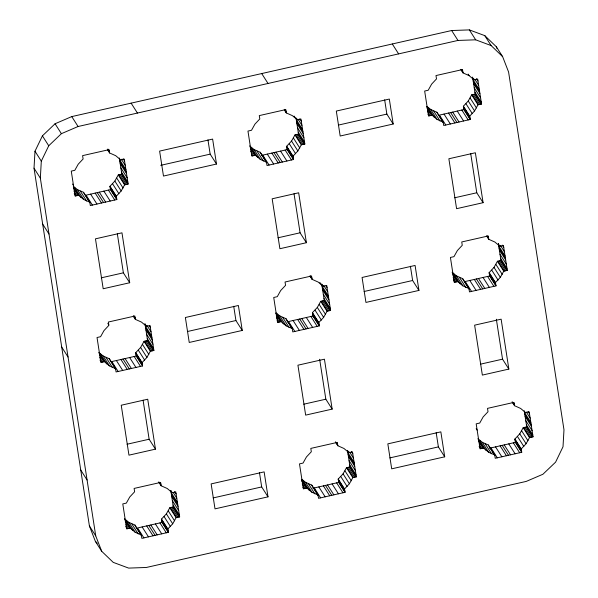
<?xml version="1.0" encoding="UTF-8"?>
<svg xmlns="http://www.w3.org/2000/svg" width="598" height="598" viewBox="0 0 598 598"><rect width="100%" height="100%" fill="white"/><g stroke="black" fill="none" stroke-linecap="round" stroke-linejoin="round"><path stroke-width="0.9" d="M34.019 168.202L34.99 151.227L42.406 135.858L55.068 123.756L71.753 116.595L451.654 30.528L469.355 29.9L484.776 35.633L496.295 46.711L502.619 56.631L508.592 72.037L563.981 429.798L563.01 446.773L555.594 462.142L542.932 474.244L526.247 481.405L146.346 567.472L128.645 568.1L113.224 562.367L101.705 551.289L95.381 541.369L89.408 525.963L34.019 168.202L40.343 178.114L95.732 535.883L101.705 551.289M40.343 178.114L41.307 161.139L48.73 145.77L61.392 133.675L78.076 126.507L457.978 40.44L475.679 39.819L491.1 45.553L502.619 56.631M116.819 199.545L110.495 189.626L109.98 186.292L114.853 181.074L118.269 174.952L121.82 174.145L128.136 184.064L124.593 184.864L121.177 190.986L116.304 196.204L116.819 199.545L90.313 205.548L89.797 202.206L83.473 192.294L77.374 189.566L73.532 186.494M142.578 365.946L136.254 356.034L135.739 352.693L140.612 347.475L144.028 341.353L147.579 340.546L153.903 350.465L150.352 351.265L146.936 357.395L142.062 362.605L142.578 365.946L116.072 371.949L115.556 368.615L109.232 358.695L103.133 355.967L98.7 352.327M293.521 159.517L287.197 149.597L286.674 146.256L291.547 141.046L294.971 134.916L298.514 134.116L304.838 144.028L301.287 144.836L297.871 150.958L292.998 156.175L293.521 159.517L267.014 165.519L266.499 162.178L260.175 152.258L254.068 149.537L249.643 145.89M168.337 532.347L162.021 522.435L161.497 519.094L166.371 513.876L169.787 507.754L173.338 506.955L179.662 516.866L176.111 517.674L172.695 523.796L167.821 529.006L168.337 532.347L141.838 538.357L141.315 535.016L134.999 525.096L128.891 522.368L124.466 518.728M319.28 325.917L312.956 315.998L312.44 312.657L317.314 307.447L320.73 301.325L324.273 300.517L330.597 310.437L327.054 311.237L323.638 317.359L318.764 322.576L319.28 325.917L292.773 331.92L292.258 328.579L285.934 318.667L279.827 315.938L275.992 312.866M470.215 119.48L463.891 109.569L463.375 106.227L468.249 101.01L471.665 94.888L475.216 94.08L481.54 104L477.989 104.807L474.573 110.929L469.699 116.139L470.215 119.48L443.709 125.49L443.193 122.149L436.869 112.23L430.769 109.501L426.927 106.429M345.039 492.318L338.715 482.399L338.199 479.065L343.073 473.848L346.489 467.726L350.039 466.918L356.356 476.838L352.813 477.638L349.396 483.76L344.523 488.977L345.039 492.318L318.532 498.321L318.016 494.98L311.693 485.068L305.593 482.339L301.751 479.267M495.974 285.881L489.65 275.97L489.134 272.628L494.008 267.411L497.424 261.289L500.975 260.489L507.298 270.401L503.748 271.208L500.332 277.33L495.458 282.548L495.974 285.881L469.475 291.891L468.952 288.55L462.628 278.631L456.528 275.902L452.103 272.262M521.733 452.29L515.416 442.37L514.893 439.029L519.767 433.819L523.19 427.69L526.733 426.89L533.057 436.802L529.507 437.609L526.091 443.731L521.217 448.949L521.733 452.29L495.234 458.292L494.718 454.951L488.394 445.032L482.287 442.303L477.862 438.663M284.364 109.883L286.307 112.932L292.407 115.661L297.423 119.877L300.973 119.069L304.838 144.028M461.058 69.854L463.002 72.904L469.109 75.632L474.124 79.84L477.675 79.041L481.54 104M160.75 165.325L210.167 154.135L216.491 164.046L163.478 176.059L159.614 151.1L212.626 139.087L216.491 164.046M338.348 125.094L386.861 114.098L393.185 124.018L340.18 136.023L336.315 111.064L389.32 99.059L393.185 124.018M89.797 202.206L83.698 199.478L78.674 195.269L75.131 196.069L71.267 171.11L74.81 170.31L78.233 164.181L83.107 158.971L82.584 155.63L109.09 149.627L109.606 152.968L115.713 155.697L120.729 159.905L124.279 159.105L128.136 184.064M266.499 162.178L260.392 159.449L255.376 155.241L251.825 156.041L247.961 131.082L251.511 130.274L254.927 124.152L259.801 118.935L259.285 115.601L285.792 109.591L286.307 112.932M443.193 122.149L437.093 119.421L432.07 115.205L428.527 116.012L424.662 91.046L428.213 90.246L431.629 84.124L436.503 78.906L435.979 75.565L462.486 69.562L463.002 72.904M110.495 189.626L86.06 195.165L92.384 205.084M261.378 155.443L287.197 149.597M463.891 109.569L439.455 115.1L445.779 125.019M101.286 277.831L123.375 272.83L129.699 282.749L103.192 288.752L95.463 238.834L121.97 232.824L129.699 282.749M277.988 237.802L300.076 232.801L306.4 242.713L279.894 248.723L272.165 198.798L298.671 192.795L306.4 242.713M454.682 197.774L476.77 192.765L483.094 202.685L456.588 208.687L448.866 158.769L475.365 152.767L483.094 202.685M133.421 316.32L135.372 319.369L141.472 322.098L146.488 326.306L150.038 325.506L153.903 350.465M310.123 276.283L312.066 279.333L318.173 282.062L323.189 286.278L326.732 285.47L330.597 310.437M486.817 236.255L488.768 239.305L494.867 242.033L499.883 246.249L503.434 245.442L507.298 270.401M187.406 331.524L235.926 320.535L242.25 330.447L189.237 342.46L185.373 317.501L238.385 305.488L242.25 330.447M364.107 291.495L412.627 280.499L418.944 290.419L365.939 302.424L362.074 277.465L415.087 265.46L418.944 290.419M115.556 368.615L109.456 365.886L104.441 361.67L100.89 362.478L97.026 337.511L100.576 336.711L103.992 330.589L108.866 325.372L108.35 322.03L134.849 316.028L135.372 319.369M292.258 328.579L286.15 325.85L281.135 321.642L277.592 322.442L273.727 297.483L277.27 296.675L280.686 290.553L285.56 285.343L285.044 282.002L311.551 275.992L312.066 279.333M468.952 288.55L462.852 285.822L457.836 281.606L454.286 282.413L450.421 257.454L453.972 256.647L457.388 250.525L462.261 245.307L461.746 241.966L488.245 235.963L488.768 239.305M136.254 356.034L111.826 361.566L118.142 371.485M287.137 321.851L312.956 315.998M489.65 275.97L465.222 281.501L471.545 291.42M127.053 444.239L149.134 439.231L155.458 449.15L128.959 455.153L121.23 405.235L147.728 399.225L155.458 449.15M303.747 404.203L325.835 399.202L332.159 409.114L305.653 415.124L297.924 365.199L324.43 359.196L332.159 409.114M480.448 364.175L502.537 359.166L508.853 369.086L482.354 375.088L474.625 325.17L501.131 319.168L508.853 369.086M158.694 481.958L161.131 485.77L167.231 488.499L172.246 492.707L175.797 491.907L179.662 516.866M335.396 441.922L337.825 445.742L343.932 448.463L348.948 452.679L352.491 451.879L356.356 476.838M213.172 497.925L261.685 486.936L268.009 496.848L215.003 508.861L211.139 483.902L264.144 471.889L268.009 496.848M389.866 457.896L438.386 446.9L444.71 456.82L391.697 468.832L387.833 443.865L440.846 431.861L444.71 456.82M141.315 535.016L135.215 532.287L130.2 528.071L126.649 528.879L122.784 503.92L126.335 503.112L129.751 496.99L134.625 491.773L134.109 488.431L160.615 482.429L161.131 485.77M318.016 494.98L311.917 492.251L306.894 488.043L303.35 488.843L299.486 463.884L303.029 463.084L306.453 456.954L311.326 451.744L310.803 448.403L337.309 442.4L337.825 445.742M494.718 454.951L488.611 452.223L483.595 448.007L480.045 448.814L476.18 423.855L479.731 423.048L483.147 416.926L488.02 411.708L487.505 408.374L514.011 402.364L514.527 405.706L520.626 408.434L525.642 412.65L529.193 411.843L533.057 436.802M162.021 522.435L137.585 527.967L143.909 537.886M312.904 488.252L338.715 482.399M489.598 448.216L515.416 442.37M95.381 541.369L97.302 543.216M484.776 35.633L491.1 45.553M469.355 29.9L475.679 39.819M451.654 30.528L457.978 40.44M476.516 78.704L477.974 80.992M474.745 79.175L478.639 85.282M473.153 78.316L474.124 79.84M472.981 79.654L479.304 89.573M473.28 81.605L479.603 91.516M468.137 74.107L469.109 75.632M473.586 83.556L479.902 93.467M474.244 87.846L480.568 97.758M461.776 69.704L462.747 71.229M460.976 69.331L462.927 72.38M474.909 92.137L481.233 102.049M474.655 94.207L480.979 104.127M473.437 94.484L479.76 104.403M472.218 94.761L478.542 104.68M471.665 94.888L477.989 104.807M470.155 98.042L476.479 107.961M468.249 101.01L474.573 110.929M465.977 103.753L472.3 113.665M463.375 106.227L469.699 116.139M463.457 106.75L469.781 116.662M463.637 107.894L469.953 117.813M463.809 109.045L470.133 118.957M461.82 110.032L468.144 119.951M457.268 111.071L463.592 120.983M452.708 112.103L459.032 122.014M450.638 112.566L456.962 122.485M448.567 113.037L454.891 122.956M444.015 114.069L450.339 123.988M443.275 122.672L436.869 112.23M392.295 43.975L398.619 53.887M433.7 111.064L440.023 120.983M430.769 109.501L437.093 119.421M428.101 107.573L434.425 117.485M426.725 106.818L432.07 115.205M427.144 108.47L431.517 115.332M427.383 111.034L430.298 115.608M428.108 114.36L429.08 115.885M502.275 245.105L503.733 247.393M500.504 245.576L504.398 251.683M498.426 243.954L499.883 246.249M498.739 246.055L505.063 255.974M499.038 248.006L505.362 257.925M499.345 249.957L505.669 259.868M500.01 254.247L506.327 264.159M487.534 236.105L488.506 237.638M486.742 235.732L488.686 238.781M500.668 258.538L506.992 268.45M500.421 260.608L506.745 270.528M499.203 260.885L505.519 270.804M497.977 261.162L504.301 271.081M497.424 261.289L503.748 271.208M495.914 264.443L502.238 274.362M494.008 267.411L500.332 277.33M491.743 270.154L498.067 280.073M489.134 272.628L495.458 282.548M489.216 273.151L495.54 283.063M489.396 274.295L495.72 284.214M489.575 275.446L495.892 285.366M487.579 276.44L493.903 286.352M483.027 277.472L489.351 287.384M478.475 278.504L484.791 288.415M476.404 278.974L482.721 288.886M474.334 279.438L480.65 289.357M469.774 280.469L476.098 290.389M469.034 289.073L462.628 278.631M459.466 277.465L465.79 287.384M456.528 275.902L462.852 285.822M453.867 273.974L460.191 283.886M452.484 273.219L457.836 281.606M452.903 274.871L457.283 281.733M453.142 277.435L456.057 282.009M453.381 279.999L454.839 282.286M528.034 411.506L529.492 413.794M526.27 411.985L530.157 418.084M524.498 412.456L530.822 422.375M524.805 414.407L531.121 424.326M525.104 416.358L531.428 426.277M525.769 420.648L532.093 430.567M513.293 402.514L514.265 404.039M512.501 402.133L514.444 405.182M512.09 401.893L514.527 405.706M526.434 424.939L532.758 434.851M526.18 427.017L532.504 436.929M524.962 427.293L531.286 437.205M523.743 427.57L530.067 437.482M523.19 427.69L529.507 437.609M521.673 430.844L527.997 440.763M519.767 433.819L526.091 443.731M517.502 436.555L523.826 446.474M514.893 439.029L521.217 448.949M514.975 439.552L521.299 449.472M515.155 440.704L521.478 450.615M515.334 441.847L521.658 451.767M513.346 442.841L519.662 452.753M508.786 443.873L515.11 453.785M299.815 118.733L301.272 121.02M298.051 119.211L301.938 125.311M296.451 118.352L297.423 119.877M504.234 444.905L510.557 454.816M294.096 116.072L295.076 117.597M296.279 119.682L302.603 129.602M296.586 121.633L302.909 131.553M296.885 123.584L303.208 133.504M502.163 445.375L508.487 455.287M297.55 127.875L303.874 137.794M500.092 445.839L506.416 455.758M285.074 109.74L286.046 111.265M261.707 73.561L268.031 83.473M284.282 109.359L286.225 112.409M298.215 132.165L304.539 142.085M297.961 134.244L304.285 144.155M296.743 134.52L303.066 144.432M495.533 446.878L501.857 456.79M295.524 134.797L301.848 144.709M294.971 134.916L301.287 144.836M293.454 138.078L299.777 147.99M490.98 447.909L497.304 457.821M488.962 446.317L494.793 455.474M476.18 428.572L477.152 430.097M485.225 443.865L491.549 453.785M291.547 141.046L297.871 150.958M482.287 442.303L488.611 452.223M479.626 440.375L485.95 450.287M478.243 439.62L483.595 448.007M289.283 143.782L295.606 153.701M478.662 441.272L483.042 448.134M479.387 444.598L481.824 448.41M479.14 446.4L480.605 448.687M286.674 146.256L292.998 156.175M286.756 146.779L293.08 156.698M286.935 147.93L293.259 157.842M287.115 149.074L293.439 158.993M285.126 150.068L291.45 159.98M280.567 151.1L286.891 161.012M276.014 152.131L282.338 162.051M273.944 152.602L280.268 162.514M271.873 153.066L278.197 162.985M267.313 154.105L273.637 164.016M262.761 155.136L269.085 165.048M266.573 162.701L260.175 152.258M257.005 151.092L263.329 161.012M254.068 149.537L260.392 159.449M251.407 147.601L257.731 157.521M250.024 146.846L255.376 155.241M250.442 148.498L254.823 155.36M250.682 151.062L253.604 155.637M251.407 154.389L252.386 155.914M326.067 285.896L327.039 287.421M323.81 285.612L327.697 291.712M321.731 283.99L323.189 286.278M319.863 282.473L320.834 283.998M322.038 286.091L328.362 296.003M322.344 288.034L328.668 297.954M322.643 289.985L328.967 299.904M323.309 294.276L329.633 304.195M310.833 276.141L311.805 277.666M310.041 275.76L311.984 278.817M323.974 298.566L330.298 308.486M323.72 300.644L330.044 310.556M322.501 300.921L328.825 310.833M321.283 301.198L327.607 311.11M320.73 301.325L327.054 311.237M319.212 304.479L325.536 314.391M317.314 307.447L323.638 317.359M315.041 310.183L321.365 320.102M312.44 312.657L318.764 322.576M312.522 313.18L318.839 323.099M312.694 314.331L319.018 324.243M312.874 315.475L319.197 325.394M310.885 316.469L317.209 326.388M306.326 317.501L312.649 327.42M301.773 318.532L308.097 328.452M299.703 319.003L306.026 328.915M297.632 319.474L303.956 329.386M293.08 320.506L299.396 330.417M288.52 321.537L294.844 331.449M291.854 328.339L285.934 318.667M282.764 317.501L289.088 327.412M279.827 315.938L286.15 325.85M277.166 314.002L283.489 323.922M275.783 313.247L281.135 321.642M276.201 314.899L280.582 321.761M276.44 317.463L279.363 322.038M277.173 320.79L278.145 322.315M131.112 103.148L137.435 113.059M351.34 451.535L352.798 453.822M349.568 452.013L353.463 458.113M347.49 450.391L348.948 452.679M347.804 452.492L354.128 462.404M348.103 454.443L354.427 464.354M348.402 456.386L354.726 466.305M349.068 460.677L355.391 470.596M336.599 442.542L337.571 444.067M335.799 442.169L337.743 445.218M349.733 464.967L356.057 474.887M349.479 467.045L355.803 476.965M348.26 467.322L354.584 477.234M347.042 467.599L353.366 477.51M346.489 467.726L352.813 477.638M344.979 470.88L351.303 480.792M343.073 473.848L349.396 483.76M340.8 476.591L347.124 486.503M338.199 479.065L344.523 488.977M338.281 479.581L344.605 489.5M338.461 480.732L344.777 490.652M338.632 481.883L344.956 491.795M336.644 482.87L342.968 492.789M332.092 483.902L338.416 493.821M123.121 158.762L124.578 161.049M121.349 159.24L125.244 165.34M327.532 484.933L333.856 494.852M119.585 159.718L125.909 169.63M119.884 161.669L126.208 171.581M325.462 485.404L331.785 495.323M120.183 163.613L126.507 173.532M120.848 167.903L127.172 177.823M323.391 485.875L329.715 495.787M107.894 149.007L109.352 151.294M108.066 150.158L109.531 152.445M107.662 149.911L109.606 152.968M121.514 172.194L127.837 182.113M121.259 174.272L127.583 184.191M120.041 174.549L126.365 184.468M318.839 486.907L325.163 496.818M118.823 174.825L125.146 184.737M118.269 174.952L124.593 184.864M116.76 178.107L123.083 188.019M314.279 487.938L320.603 497.857M318.099 495.503L311.693 485.068M308.523 483.902L314.847 493.813M114.853 181.074L121.177 190.986M305.593 482.339L311.917 492.251M71.753 116.595L78.076 126.507M302.924 480.403L309.248 490.323M301.549 479.648L306.894 488.043M112.581 183.818L118.905 193.73M301.482 480.538L306.34 488.17M302.207 483.864L305.122 488.446M302.932 487.191L303.904 488.723M109.98 186.292L116.304 196.204M110.062 186.808L116.386 196.727M110.241 187.959L116.558 197.878M110.413 189.11L116.737 199.022M108.425 190.097L114.749 200.016M103.873 191.128L110.196 201.048M99.313 192.16L105.637 202.079M55.068 123.756L61.392 133.675M97.242 192.631L103.566 202.55M95.172 193.102L101.496 203.014M90.619 194.133L96.943 204.045M89.879 202.729L83.473 192.294M80.304 191.128L86.628 201.04M77.374 189.566L83.698 199.478M42.406 135.858L48.73 145.77M72.53 184.02L73.502 185.544M74.705 187.63L81.029 197.549M73.33 186.875L78.674 195.269M73.748 188.527L78.121 195.397M73.988 191.091L76.903 195.673M74.227 193.655L75.684 195.95M149.365 325.932L150.337 327.457M147.108 325.641L151.002 331.748M34.99 151.227L41.307 161.139M145.516 324.781L146.488 326.306M145.344 326.119L151.668 336.031M145.643 328.07L151.967 337.982M145.949 330.021L152.273 339.933M146.615 334.312L152.931 344.224M134.139 316.17L135.111 317.695M133.339 315.796L135.29 318.846M147.272 338.595L153.596 348.514M147.026 340.673L153.35 350.592M145.807 340.95L152.124 350.869M144.581 341.226L150.905 351.146M144.028 341.353L150.352 351.265M142.518 344.508L148.842 354.427M140.612 347.475L146.936 357.395M138.347 350.219L144.664 360.131M135.739 352.693L142.062 362.605M135.821 353.216L142.145 363.128M136 354.36L142.324 364.279M136.18 355.511L142.496 365.423M134.184 356.498L140.508 366.417M107.812 323.324L108.784 324.849M129.631 357.529L135.955 367.449M42.675 224.101L48.999 234.02M125.072 358.568L131.396 368.48M123.001 359.032L129.325 368.951M120.931 359.503L127.254 369.422M116.378 360.534L122.702 370.454M115.638 369.13L109.232 358.695M106.07 357.529L112.387 367.449M103.133 355.967L109.456 365.886M100.471 354.031L106.795 363.95M99.089 353.283L104.441 361.67M99.507 354.928L103.88 361.797M99.746 357.499L102.662 362.074M99.986 360.063L101.443 362.351M174.638 491.571L176.096 493.858M173.36 492.804L176.761 498.149M170.789 490.42L172.246 492.707M171.103 492.52L177.427 502.44M171.409 494.471L177.726 504.391M171.708 496.422L178.032 506.334M172.374 500.713L178.697 510.625M159.898 482.571L160.869 484.096M159.105 482.197L161.049 485.247M173.039 505.004L179.355 514.915M172.785 507.074L179.108 516.993M171.566 507.351L177.89 517.27M170.348 507.627L176.664 517.547M169.787 507.754L176.111 517.674M168.277 510.909L174.601 520.828M61.714 347.087L68.037 356.999M166.371 513.876L172.695 523.796M164.106 516.62L170.43 526.532M161.497 519.094L167.821 529.006M161.58 519.617L167.903 529.529M161.759 520.761L168.083 530.68M161.938 521.912L168.262 531.831M159.95 522.906L166.266 532.818M155.39 523.938L161.714 533.85M150.838 524.969L157.162 534.881M148.767 525.433L155.091 535.352M146.697 525.904L153.021 535.823M142.137 526.935L148.461 536.855M135.559 526.382L141.397 535.539M131.829 523.93L138.153 533.85M128.891 522.368L135.215 532.287M126.23 520.439L132.554 530.351M124.847 519.684L130.2 528.071M125.266 521.336L129.646 528.198M125.991 524.663L128.428 528.475M125.744 526.464L127.202 528.752M80.752 470.065L87.076 479.985M89.408 525.963L95.732 535.883M496.295 46.711L496.953 48.423M472.577 77.082L475.216 94.08M498.343 243.483L500.975 260.489M524.237 410.744L526.733 426.89M470.731 153.738L476.77 192.765M496.347 319.235L502.537 359.166M488.394 445.032L488.469 445.555M384.656 99.836L386.861 114.098M410.415 266.237L412.627 280.499M436.174 432.638L438.386 446.9M296.017 117.97L298.514 134.116M321.776 284.371L324.273 300.517M347.535 450.772L350.039 466.918M294.029 193.767L300.076 232.801M319.653 359.263L325.835 399.202M207.954 139.865L210.167 154.135M233.721 306.273L235.926 320.535M259.48 472.674L261.685 486.936M119.316 157.999L121.82 174.145M144.948 323.548L147.579 340.546M170.841 490.809L173.338 506.955M117.335 233.803L123.375 272.83M143.094 400.204L149.134 439.231M134.999 525.096L135.073 525.62"/></g></svg>
